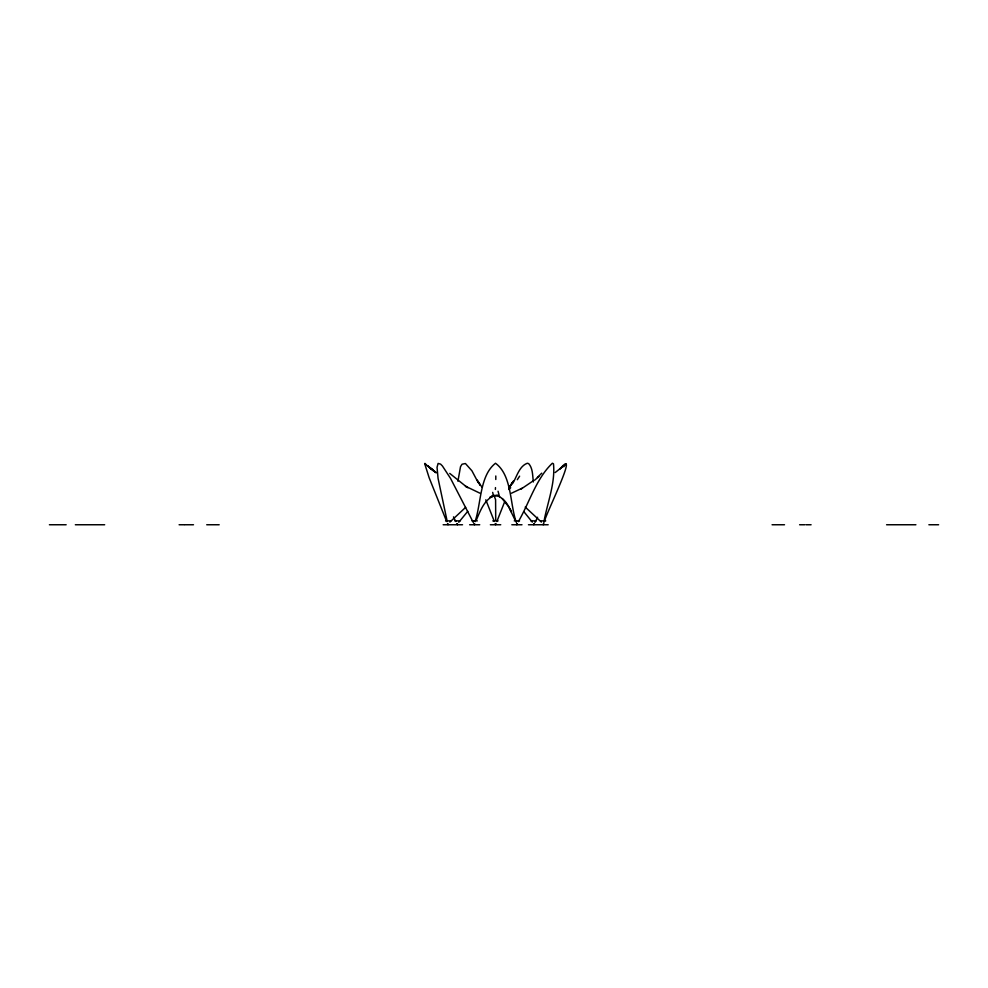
<?xml version="1.0" encoding="UTF-8"?>
<svg xmlns="http://www.w3.org/2000/svg" width="988" height="988" viewBox="0 0 988 988"><rect width="100%" height="100%" fill="white"/><g stroke="black" fill="none" stroke-linecap="round" stroke-linejoin="round"><path stroke-width="1.48" d="M533.841 523.603L533.816 524.751L534.372 523.64M492.679 492.395L493.345 495.297L497.1 495.531L491.184 496.581L493.345 495.297M495.396 489.443L495.482 487.59M457.926 481.255L460.519 466.669L462.038 464.224L465.41 463.52L471.931 470.807L478.204 482.626M474.648 523.628L474.425 524.751L473.882 523.64M475.067 521.615C481.23 503.571 479.612 475.599 495.494 463.261C512.093 475.314 509.796 504.362 516.354 522.43M543.524 523.628L543.252 524.751L543.721 523.615M543.808 522.417C547.204 503.139 555.454 483.49 553.478 463.78L552.366 463.249C536.138 478.563 529.506 502.522 518.342 521.652M496.05 523.64L495.618 524.751L495.186 523.603M496.865 521.541L504.51 502.151M544.561 521.553C543.165 519.392 580.722 444.514 560.282 468.596L562.641 466.62L555.182 472.536M476.278 520.219C479.995 511.648 483.465 501.571 492.049 496.643M512.772 483.28C516.909 476.574 519.194 466.213 527.296 463.249L528.704 463.656C533.038 468.51 532.47 475.883 533.397 481.946M517.366 523.64L516.823 524.751L516.601 523.628M534.977 522.454L537.583 517.255M513.637 480.687L510.524 485.8L512.649 482.354M563.864 466.731L565.84 463.767M517.304 479.711L519.614 476.167M510.141 485.997L512.871 482.095L508.672 488.084M467.793 511.278L458.778 522.269M508.882 489.492L510.697 487.726M537.311 477.476L541.745 473.178M449.873 522.109L465.669 507.313M534.73 480.094L538.929 476.5M521.096 489.048L533.668 480.539M522.294 488.146L511.463 493.222M489.727 497.285L492.493 496.581M436.004 472.622L424.655 463.557L429.125 477.686L446.675 521.553M445.588 520.874L450.861 520.874M454.826 520.874L460.112 520.874M472.042 520.874L477.315 520.874M492.79 520.874L498.076 520.874M514.266 520.874L519.54 520.874M530.902 520.874L536.188 520.874M540.461 520.874L545.746 520.874M49.4 524.751L66.147 524.751M75.335 524.751L104.666 524.751M179.1 524.751L184.262 524.751M184.867 524.751L193.487 524.751M206.727 524.751L219.175 524.751M443.155 524.751L462.532 524.751M469.621 524.751L479.736 524.751M490.357 524.751L500.743 524.751M511.821 524.751L521.985 524.751M528.469 524.751L548.179 524.751M772.073 524.751L784.509 524.751M799.601 524.751L804.763 524.751M805.973 524.751L811.086 524.751M886.582 524.751L915.901 524.751M928.881 524.751L938.6 524.751M497.186 495.754L499.693 496.532L497.236 495.099M479.909 493.185L465.422 486.195L467.904 487.726M499.162 496.742C505.276 499.261 508.314 506.091 511.426 511.475M466.534 486.886L449.75 473.413M430.99 468.658L433.547 470.856L428.236 466.262L436.202 472.733M430.892 468.596L427.866 466.015L435.869 472.425M525.233 507.054L541.387 522.084M502.287 498.779L508.561 506.597L515.156 520.231M425.075 463.421L426.594 465.459M532.322 522.133L524.122 511.982M482.107 487.319L477.723 481.193M494.531 496.865L495.593 499.644L495.717 520.145M478.118 481.675L480.217 485.244L477.216 480.082M453.492 516.885L455.789 521.491M456.876 523.652L457.419 524.751L457.407 523.689M510.055 509.153L511.451 511.994M473.301 522.454L450.54 478.402L442.451 466.027L440.611 464.138L438.104 463.434L437.042 467.299L438.067 478.414L447.231 521.528M499.014 494.766L498.051 491.246M447.539 523.64L447.996 524.751L447.725 523.615M485.8 499.805L494.346 521.429M495.791 475.981L495.791 479.501M562.925 466.324L560.282 468.596L562.925 466.324"/></g></svg>
